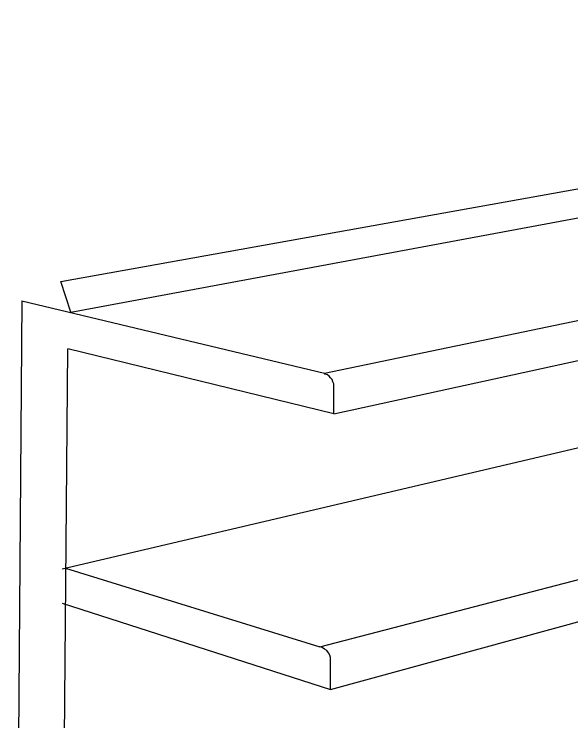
# Model space of a CAD drawing. Header units: metres. Extents: x 14 to 601, y -779 to -12.
# Drawn here: x 195.9 to 283.4, y -283.2 to -172 of the extents above; entities that cross this region are included whole.
import ezdxf

# ---------------------------------------------------------------- set-up
doc = ezdxf.new("R2010")
doc.units = ezdxf.units.M

msp = doc.modelspace()

# ---------------------------------------------------------------- linework, layer by layer
for p, q in [((203.2, -214.04), (436.72, -172.04)), ((204.76, -218.84), (438.28, -175.4)), ((244.6, -228.44), (474.76, -180.44)), ((246.04, -234.8), (475.72, -184.64)), ((203.44, -259.16), (437.92, -204.08)), ((243.88, -271.4), (475.6, -210.92)), ((204.76, -218.84), (203.2, -214.04)), ((245.56, -278.12), (476.08, -215)), ((197.08, -217.04), (195.88, -380.96)), ((197.08, -217.04), (244.6, -228.44)), ((203.44, -328.52), (204.28, -224.6)), ((246.04, -234.8), (204.28, -224.6)), ((244.72, -228.56), (244.6, -228.44)), ((245.08, -228.68), (244.72, -228.56)), ((245.32, -228.92), (245.08, -228.68)), ((245.56, -229.16), (245.32, -228.92)), ((245.8, -229.4), (245.56, -229.16)), ((245.92, -229.76), (245.8, -229.4)), ((246.04, -230.12), (245.92, -229.76)), ((246.04, -234.8), (246.04, -230.12)), ((203.92, -259.04), (243.88, -271.4)), ((203.44, -264.56), (245.56, -278.12)), ((244.24, -271.52), (243.88, -271.4)), ((244.6, -271.76), (244.24, -271.52)), ((244.96, -272), (244.6, -271.76)), ((245.2, -272.36), (244.96, -272)), ((245.44, -272.72), (245.2, -272.36)), ((245.56, -273.08), (245.44, -272.72)), ((245.56, -273.56), (245.56, -273.08)), ((245.56, -278.12), (245.56, -273.56))]:
    msp.add_line(p, q)

doc.saveas('drawing.dxf')
